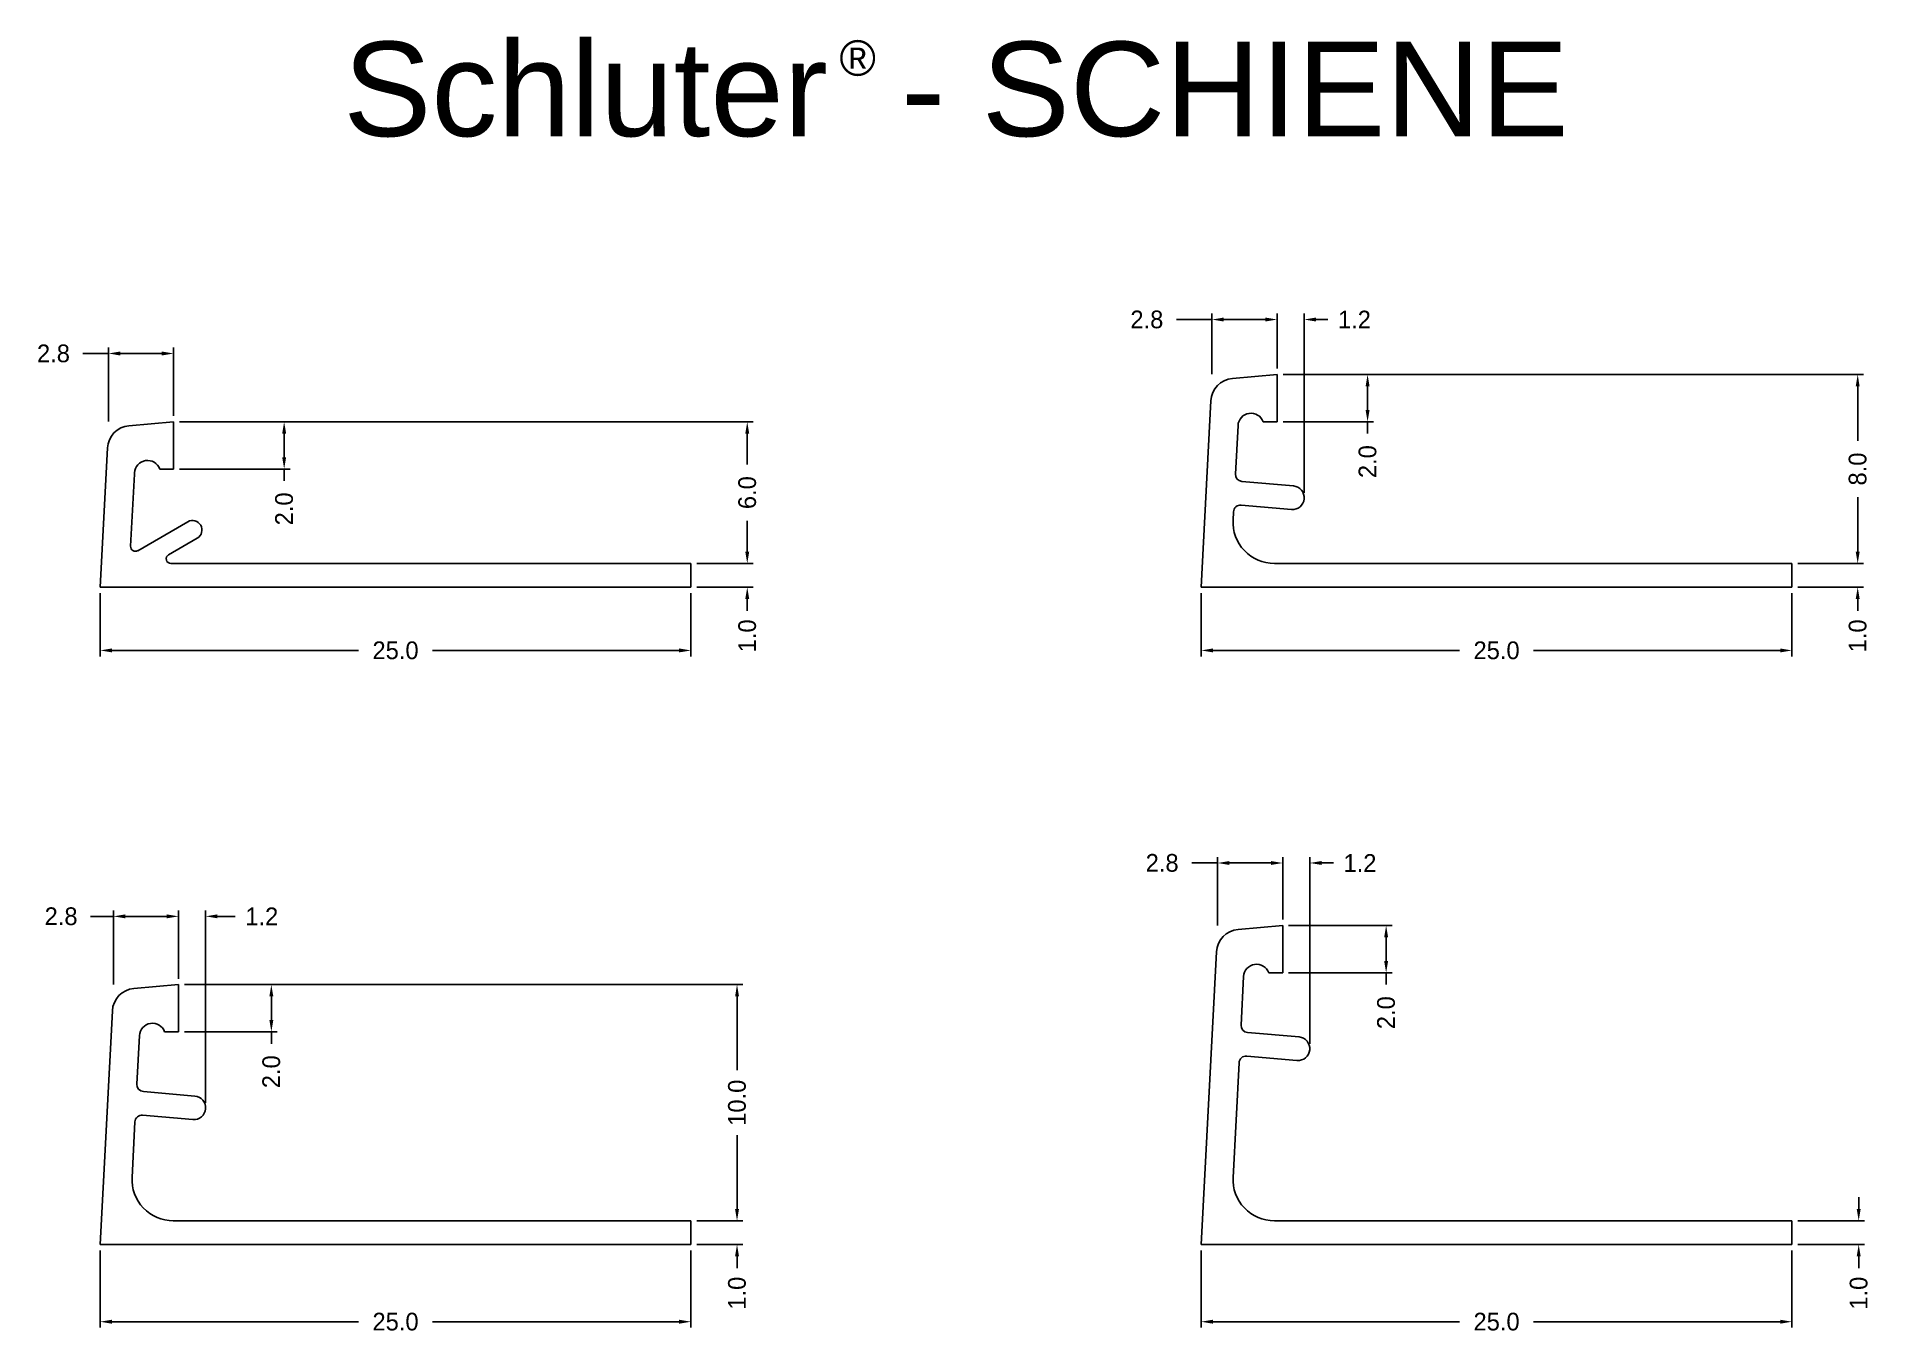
# Model space of a CAD drawing. Extents: x -2.7 to 74.9, y -3.8 to 51.1.
import ezdxf

# ---------------------------------------------------------------- set-up
doc = ezdxf.new("R2010")
doc.units = 0
doc.header["$MEASUREMENT"] = 0
doc.layers.get('0').update_dxf_attribs({"linetype": 'CONTINUOUS'})
for name, color, linetype in [('DETAIL', 7, 'CONTINUOUS'), ('SCHLÜTER_SCHIENE-100', 7, 'CONTINUOUS'), ('SCHLÜTER_SCHIENE-125', 7, 'CONTINUOUS'), ('SCHLÜTER_SCHIENE-60', 7, 'CONTINUOUS'), ('SCHLÜTER_SCHIENE-80', 7, 'CONTINUOUS'), ('TEXT', 7, 'CONTINUOUS')]:
    doc.layers.add(name, color=color, linetype=linetype)
doc.layers.get('0').off()
doc.styles.add('STYLE1', font='ARIAL.TTF')
doc.dimstyles.get("Standard").update_dxf_attribs({"dimtxt": 0.18, "dimasz": 0.18, "dimexe": 0.18, "dimexo": 0.0625, "dimgap": 0.09, "dimtad": 0, "dimtih": 1, "dimtoh": 1, "dimdec": 4, "dimzin": 0, "dimdsep": 46, "dimtxsty": 'Standard', "dimcen": 0.09, "dimadec": 0, "dimazin": 0, "dimtfac": 1, "dimtdec": 4, "dimtofl": 0, "dimtmove": 0, "dimatfit": 0, "dimfxl": 0, "dimtolj": 1, "dimtzin": 0, "dimarcsym": 0})

# ---------------------------------------------------------------- blocks, each defined once
blk = doc.blocks.new('*D0')
at = {"layer": 'DETAIL', "color": 0, "linetype": 'Continuous', "lineweight": -2}
for p, q in [((3.36, 34.826), (27.632, 34.826)), ((27.382, 34.326), (27.382, 33.014)), ((27.382, 29.326), (27.382, 30.639)), ((25.25, 28.826), (27.632, 28.826))]:
    blk.add_line(p, q, dxfattribs=at)
at = {"layer": 'DETAIL', "color": 0, "linetype": 'Continuous'}
for points in [[(27.299, 34.326), (27.465, 34.326), (27.382, 34.826)], [(27.299, 29.326), (27.465, 29.326), (27.382, 28.826)]]:
    blk.add_solid(points, dxfattribs=at)
at = {"layer": 'DETAIL', "color": 7, "linetype": 'Continuous', "insert": (27.382, 31.826), "char_height": 0.75, "attachment_point": 5, "rotation": 90}
blk.add_mtext('\\A1;6.0', dxfattribs=at)
blk = doc.blocks.new('*D1')
at = {"layer": 'DETAIL', "color": 0, "linetype": 'Continuous', "lineweight": -2}
for p, q in [((0, 27.576), (0, 24.897)), ((25, 27.576), (25, 24.897)), ((0.5, 25.147), (10.938, 25.147)), ((24.5, 25.147), (14.062, 25.147))]:
    blk.add_line(p, q, dxfattribs=at)
at = {"layer": 'DETAIL', "color": 0, "linetype": 'Continuous'}
for points in [[(0.5, 25.23), (0.5, 25.064), (0, 25.147)], [(24.5, 25.23), (24.5, 25.064), (25, 25.147)]]:
    blk.add_solid(points, dxfattribs=at)
at = {"layer": 'DETAIL', "color": 7, "linetype": 'Continuous', "insert": (12.5, 25.147), "char_height": 0.75, "attachment_point": 5}
blk.add_mtext('\\A1;25.0', dxfattribs=at)
blk = doc.blocks.new('*D2')
at = {"layer": 'DETAIL', "color": 0, "linetype": 'Continuous', "lineweight": -2}
for p, q in [((27.382, 29.326), (27.382, 29.826)), ((25.25, 28.826), (27.632, 28.826)), ((25.25, 27.826), (27.632, 27.826)), ((27.382, 27.326), (27.382, 26.826))]:
    blk.add_line(p, q, dxfattribs=at)
at = {"layer": 'DETAIL', "color": 0, "linetype": 'Continuous'}
for points in [[(27.299, 29.326), (27.465, 29.326), (27.382, 28.826)], [(27.299, 27.326), (27.465, 27.326), (27.382, 27.826)]]:
    blk.add_solid(points, dxfattribs=at)
at = {"layer": 'DETAIL', "color": 7, "linetype": 'Continuous', "insert": (27.382, 25.764), "char_height": 0.75, "attachment_point": 5, "rotation": 90}
blk.add_mtext('\\A1;1.0', dxfattribs=at)
blk = doc.blocks.new('*D3')
at = {"color": 0, "linetype": 'ByBlock'}
for p, q in [((2.61, 37.717), (2.11, 37.717)), ((3.11, 35.076), (3.11, 37.967)), ((4.307, 30.545), (4.307, 37.967)), ((4.807, 37.717), (5.307, 37.717))]:
    blk.add_line(p, q, dxfattribs=at)
for points in [[(2.61, 37.8), (2.61, 37.633), (3.11, 37.717)], [(4.807, 37.8), (4.807, 37.633), (4.307, 37.717)]]:
    blk.add_solid(points, dxfattribs=at)
at = {"color": 7, "linetype": 'ByBlock', "insert": (6.432, 37.717), "char_height": 0.75, "attachment_point": 5}
blk.add_mtext('\\A1;1.2', dxfattribs=at)
blk = doc.blocks.new('*D4')
at = {"layer": 'DETAIL', "color": 0, "linetype": 'Continuous', "lineweight": -2}
for p, q in [((3.36, 34.826), (8.037, 34.826)), ((7.787, 34.326), (7.787, 33.326)), ((3.36, 32.826), (8.037, 32.826)), ((7.787, 32.826), (7.787, 32.326))]:
    blk.add_line(p, q, dxfattribs=at)
at = {"layer": 'DETAIL', "color": 0, "linetype": 'Continuous'}
for points in [[(7.704, 34.326), (7.871, 34.326), (7.787, 34.826)], [(7.704, 33.326), (7.871, 33.326), (7.787, 32.826)]]:
    blk.add_solid(points, dxfattribs=at)
at = {"layer": 'DETAIL', "color": 7, "linetype": 'Continuous', "insert": (7.787, 31.139), "char_height": 0.75, "attachment_point": 5, "rotation": 90}
blk.add_mtext('\\A1;2.0', dxfattribs=at)
blk = doc.blocks.new('*D5')
at = {"layer": 'DETAIL', "color": 0, "linetype": 'Continuous', "lineweight": -2}
for p, q in [((46.586, 27.576), (46.586, 24.897)), ((71.586, 27.576), (71.586, 24.897)), ((47.086, 25.147), (57.523, 25.147)), ((71.086, 25.147), (60.648, 25.147))]:
    blk.add_line(p, q, dxfattribs=at)
at = {"layer": 'DETAIL', "color": 0, "linetype": 'Continuous'}
for points in [[(47.086, 25.23), (47.086, 25.064), (46.586, 25.147)], [(71.086, 25.23), (71.086, 25.064), (71.586, 25.147)]]:
    blk.add_solid(points, dxfattribs=at)
at = {"layer": 'DETAIL', "color": 7, "linetype": 'Continuous', "insert": (59.086, 25.147), "char_height": 0.75, "attachment_point": 5}
blk.add_mtext('\\A1;25.0', dxfattribs=at)
blk = doc.blocks.new('*D6')
at = {"layer": 'DETAIL', "color": 0, "linetype": 'Continuous', "lineweight": -2}
for p, q in [((50.051, 36.826), (74.615, 36.826)), ((74.365, 36.326), (74.365, 34.014)), ((74.365, 29.326), (74.365, 31.639)), ((71.836, 28.826), (74.615, 28.826))]:
    blk.add_line(p, q, dxfattribs=at)
at = {"layer": 'DETAIL', "color": 0, "linetype": 'Continuous'}
for points in [[(74.282, 36.326), (74.448, 36.326), (74.365, 36.826)], [(74.282, 29.326), (74.448, 29.326), (74.365, 28.826)]]:
    blk.add_solid(points, dxfattribs=at)
at = {"layer": 'DETAIL', "color": 7, "linetype": 'Continuous', "insert": (74.365, 32.826), "char_height": 0.75, "attachment_point": 5, "rotation": 90}
blk.add_mtext('\\A1;8.0', dxfattribs=at)
blk = doc.blocks.new('*D7')
at = {"layer": 'DETAIL', "color": 0, "linetype": 'Continuous', "lineweight": -2}
for p, q in [((74.365, 29.326), (74.365, 29.826)), ((71.836, 28.826), (74.615, 28.826)), ((71.836, 27.826), (74.615, 27.826)), ((74.365, 27.326), (74.365, 26.826))]:
    blk.add_line(p, q, dxfattribs=at)
at = {"layer": 'DETAIL', "color": 0, "linetype": 'Continuous'}
for points in [[(74.282, 29.326), (74.448, 29.326), (74.365, 28.826)], [(74.282, 27.326), (74.448, 27.326), (74.365, 27.826)]]:
    blk.add_solid(points, dxfattribs=at)
at = {"layer": 'DETAIL', "color": 7, "linetype": 'Continuous', "insert": (74.365, 25.764), "char_height": 0.75, "attachment_point": 5, "rotation": 90}
blk.add_mtext('\\A1;1.0', dxfattribs=at)
blk = doc.blocks.new('*D8')
at = {"layer": 'DETAIL', "color": 0, "linetype": 'Continuous', "lineweight": -2}
for p, q in [((50.051, 36.826), (53.878, 36.826)), ((53.628, 36.326), (53.628, 35.326)), ((50.051, 34.826), (53.878, 34.826)), ((53.628, 34.826), (53.628, 34.326))]:
    blk.add_line(p, q, dxfattribs=at)
at = {"layer": 'DETAIL', "color": 0, "linetype": 'Continuous'}
for points in [[(53.545, 36.326), (53.712, 36.326), (53.628, 36.826)], [(53.545, 35.326), (53.712, 35.326), (53.628, 34.826)]]:
    blk.add_solid(points, dxfattribs=at)
at = {"layer": 'DETAIL', "color": 7, "linetype": 'Continuous', "insert": (53.628, 33.139), "char_height": 0.75, "attachment_point": 5, "rotation": 90}
blk.add_mtext('\\A1;2.0', dxfattribs=at)
blk = doc.blocks.new('*D9')
at = {"layer": 'DETAIL', "color": 0, "linetype": 'Continuous', "lineweight": -2}
for p, q in [((49.301, 39.154), (48.801, 39.154)), ((49.801, 37.076), (49.801, 39.404)), ((50.946, 31.819), (50.946, 39.404)), ((51.446, 39.154), (51.946, 39.154))]:
    blk.add_line(p, q, dxfattribs=at)
at = {"layer": 'DETAIL', "color": 0, "linetype": 'Continuous'}
for points in [[(49.301, 39.238), (49.301, 39.071), (49.801, 39.154)], [(51.446, 39.238), (51.446, 39.071), (50.946, 39.154)]]:
    blk.add_solid(points, dxfattribs=at)
at = {"layer": 'DETAIL', "color": 7, "linetype": 'Continuous', "insert": (53.071, 39.154), "char_height": 0.75, "attachment_point": 5}
blk.add_mtext('\\A1;1.2', dxfattribs=at)
blk = doc.blocks.new('*D10')
at = {"layer": 'DETAIL', "color": 0, "linetype": 'Continuous', "lineweight": -2}
for p, q in [((0, -0.25), (0, -3.52)), ((25, -0.25), (25, -3.52)), ((0.5, -3.27), (10.938, -3.27)), ((24.5, -3.27), (14.062, -3.27))]:
    blk.add_line(p, q, dxfattribs=at)
at = {"layer": 'DETAIL', "color": 0, "linetype": 'Continuous'}
for points in [[(0.5, -3.186), (0.5, -3.353), (0, -3.27)], [(24.5, -3.186), (24.5, -3.353), (25, -3.27)]]:
    blk.add_solid(points, dxfattribs=at)
at = {"layer": 'DETAIL', "color": 7, "linetype": 'Continuous', "insert": (12.5, -3.27), "char_height": 0.75, "attachment_point": 5}
blk.add_mtext('\\A1;25.0', dxfattribs=at)
blk = doc.blocks.new('*D11')
at = {"layer": 'DETAIL', "color": 0, "linetype": 'Continuous', "lineweight": -2}
for p, q in [((26.949, 1.5), (26.949, 2)), ((25.25, 1), (27.199, 1)), ((25.25, 0), (27.199, 0)), ((26.949, -0.5), (26.949, -1))]:
    blk.add_line(p, q, dxfattribs=at)
at = {"layer": 'DETAIL', "color": 0, "linetype": 'Continuous'}
for points in [[(26.866, 1.5), (27.032, 1.5), (26.949, 1)], [(26.866, -0.5), (27.032, -0.5), (26.949, 0)]]:
    blk.add_solid(points, dxfattribs=at)
at = {"layer": 'DETAIL', "color": 7, "linetype": 'Continuous', "insert": (26.949, -2.062), "char_height": 0.75, "attachment_point": 5, "rotation": 90}
blk.add_mtext('\\A1;1.0', dxfattribs=at)
blk = doc.blocks.new('*D12')
at = {"layer": 'DETAIL', "color": 0, "linetype": 'Continuous', "lineweight": -2}
for p, q in [((3.57, 11), (27.199, 11)), ((26.949, 10.5), (26.949, 7.375)), ((26.949, 1.5), (26.949, 4.625)), ((25.25, 1), (27.199, 1))]:
    blk.add_line(p, q, dxfattribs=at)
at = {"layer": 'DETAIL', "color": 0, "linetype": 'Continuous'}
for points in [[(26.866, 10.5), (27.032, 10.5), (26.949, 11)], [(26.866, 1.5), (27.032, 1.5), (26.949, 1)]]:
    blk.add_solid(points, dxfattribs=at)
at = {"layer": 'DETAIL', "color": 7, "linetype": 'Continuous', "insert": (26.949, 6), "char_height": 0.75, "attachment_point": 5, "rotation": 90}
blk.add_mtext('\\A1;10.0', dxfattribs=at)
blk = doc.blocks.new('*D13')
at = {"layer": 'DETAIL', "color": 0, "linetype": 'Continuous', "lineweight": -2}
for p, q in [((3.57, 11), (7.495, 11)), ((7.245, 10.5), (7.245, 9.5)), ((3.57, 9), (7.495, 9)), ((7.245, 9), (7.245, 8.5))]:
    blk.add_line(p, q, dxfattribs=at)
at = {"layer": 'DETAIL', "color": 0, "linetype": 'Continuous'}
for points in [[(7.162, 10.5), (7.329, 10.5), (7.245, 11)], [(7.162, 9.5), (7.329, 9.5), (7.245, 9)]]:
    blk.add_solid(points, dxfattribs=at)
at = {"layer": 'DETAIL', "color": 7, "linetype": 'Continuous', "insert": (7.245, 7.312), "char_height": 0.75, "attachment_point": 5, "rotation": 90}
blk.add_mtext('\\A1;2.0', dxfattribs=at)
blk = doc.blocks.new('*D14')
at = {"layer": 'DETAIL', "color": 0, "linetype": 'Continuous', "lineweight": -2}
for p, q in [((3.32, 11.25), (3.32, 14.14)), ((4.465, 5.992), (4.465, 14.14)), ((2.82, 13.89), (2.32, 13.89)), ((4.965, 13.89), (5.715, 13.89))]:
    blk.add_line(p, q, dxfattribs=at)
at = {"layer": 'DETAIL', "color": 0, "linetype": 'Continuous'}
for points in [[(2.82, 13.973), (2.82, 13.807), (3.32, 13.89)], [(4.965, 13.973), (4.965, 13.807), (4.465, 13.89)]]:
    blk.add_solid(points, dxfattribs=at)
at = {"layer": 'DETAIL', "color": 7, "linetype": 'Continuous', "insert": (6.84, 13.89), "char_height": 0.75, "attachment_point": 5}
blk.add_mtext('\\A1;1.2', dxfattribs=at)
blk = doc.blocks.new('*D15')
at = {"layer": 'DETAIL', "color": 0, "linetype": 'Continuous', "lineweight": -2}
for p, q in [((46.586, -0.25), (46.586, -3.52)), ((71.586, -0.25), (71.586, -3.52)), ((47.086, -3.27), (57.523, -3.27)), ((71.086, -3.27), (60.648, -3.27))]:
    blk.add_line(p, q, dxfattribs=at)
at = {"layer": 'DETAIL', "color": 0, "linetype": 'Continuous'}
for points in [[(47.086, -3.186), (47.086, -3.353), (46.586, -3.27)], [(71.086, -3.186), (71.086, -3.353), (71.586, -3.27)]]:
    blk.add_solid(points, dxfattribs=at)
at = {"layer": 'DETAIL', "color": 7, "linetype": 'Continuous', "insert": (59.086, -3.27), "char_height": 0.75, "attachment_point": 5}
blk.add_mtext('\\A1;25.0', dxfattribs=at)
blk = doc.blocks.new('*D16')
at = {"color": 0, "linetype": 'ByBlock'}
for p, q in [((50.287, 13.5), (74.658, 13.5)), ((74.408, 13), (74.408, 8.75)), ((74.408, 1.5), (74.408, 5.75)), ((71.836, 1), (74.658, 1))]:
    blk.add_line(p, q, dxfattribs=at)
for points in [[(74.325, 13), (74.491, 13), (74.408, 13.5)], [(74.325, 1.5), (74.491, 1.5), (74.408, 1)]]:
    blk.add_solid(points, dxfattribs=at)
at = {"color": 7, "linetype": 'ByBlock', "insert": (74.408, 7.25), "char_height": 0.75, "attachment_point": 5, "rotation": 90}
blk.add_mtext('\\A1;12.5', dxfattribs=at)
blk = doc.blocks.new('*D17')
at = {"layer": 'DETAIL', "color": 0, "linetype": 'Continuous', "lineweight": -2}
for p, q in [((50.287, 13.5), (54.663, 13.5)), ((54.413, 13), (54.413, 12)), ((50.287, 11.5), (54.663, 11.5)), ((54.413, 11.5), (54.413, 11))]:
    blk.add_line(p, q, dxfattribs=at)
at = {"layer": 'DETAIL', "color": 0, "linetype": 'Continuous'}
for points in [[(54.33, 13), (54.497, 13), (54.413, 13.5)], [(54.33, 12), (54.497, 12), (54.413, 11.5)]]:
    blk.add_solid(points, dxfattribs=at)
at = {"layer": 'DETAIL', "color": 7, "linetype": 'Continuous', "insert": (54.413, 9.812), "char_height": 0.75, "attachment_point": 5, "rotation": 90}
blk.add_mtext('\\A1;2.0', dxfattribs=at)
blk = doc.blocks.new('*D18')
at = {"layer": 'DETAIL', "color": 0, "linetype": 'Continuous', "lineweight": -2}
for p, q in [((50.037, 13.75), (50.037, 16.399)), ((51.182, 8.492), (51.182, 16.399)), ((49.537, 16.149), (49.037, 16.149)), ((51.682, 16.149), (52.182, 16.149))]:
    blk.add_line(p, q, dxfattribs=at)
at = {"layer": 'DETAIL', "color": 0, "linetype": 'Continuous'}
for points in [[(49.537, 16.232), (49.537, 16.066), (50.037, 16.149)], [(51.682, 16.232), (51.682, 16.066), (51.182, 16.149)]]:
    blk.add_solid(points, dxfattribs=at)
at = {"layer": 'DETAIL', "color": 7, "linetype": 'Continuous', "insert": (53.307, 16.149), "char_height": 0.75, "attachment_point": 5}
blk.add_mtext('\\A1;1.2', dxfattribs=at)
blk = doc.blocks.new('*D19')
at = {"layer": 'DETAIL', "color": 0, "linetype": 'Continuous', "lineweight": -2}
for p, q in [((74.408, 1.5), (74.408, 2)), ((71.836, 1), (74.658, 1)), ((71.836, 0), (74.658, 0)), ((74.408, -0.5), (74.408, -1))]:
    blk.add_line(p, q, dxfattribs=at)
at = {"layer": 'DETAIL', "color": 0, "linetype": 'Continuous'}
for points in [[(74.325, 1.5), (74.491, 1.5), (74.408, 1)], [(74.325, -0.5), (74.491, -0.5), (74.408, 0)]]:
    blk.add_solid(points, dxfattribs=at)
at = {"layer": 'DETAIL', "color": 7, "linetype": 'Continuous', "insert": (74.408, -2.062), "char_height": 0.75, "attachment_point": 5, "rotation": 90}
blk.add_mtext('\\A1;1.0', dxfattribs=at)
blk = doc.blocks.new('*D20')
at = {"layer": 'DETAIL', "color": 0, "linetype": 'Continuous', "lineweight": -2}
for p, q in [((0.354, 37.717), (-0.724, 37.717)), ((0.354, 34.835), (0.354, 37.967)), ((2.61, 37.717), (0.854, 37.717)), ((3.11, 35.076), (3.11, 37.967))]:
    blk.add_line(p, q, dxfattribs=at)
at = {"layer": 'DETAIL', "color": 0, "linetype": 'Continuous'}
for points in [[(0.854, 37.8), (0.854, 37.633), (0.354, 37.717)], [(2.61, 37.8), (2.61, 37.633), (3.11, 37.717)]]:
    blk.add_solid(points, dxfattribs=at)
at = {"layer": 'DETAIL', "color": 7, "linetype": 'Continuous', "insert": (-1.974, 37.717), "char_height": 0.75, "attachment_point": 5}
blk.add_mtext('\\A1;2.8', dxfattribs=at)
blk = doc.blocks.new('*D21')
at = {"layer": 'DETAIL', "color": 0, "linetype": 'Continuous', "lineweight": -2}
for p, q in [((47.045, 39.154), (45.539, 39.154)), ((47.045, 36.835), (47.045, 39.404)), ((49.301, 39.154), (47.545, 39.154)), ((49.801, 37.076), (49.801, 39.404))]:
    blk.add_line(p, q, dxfattribs=at)
at = {"layer": 'DETAIL', "color": 0, "linetype": 'Continuous'}
for points in [[(47.545, 39.238), (47.545, 39.071), (47.045, 39.154)], [(49.301, 39.238), (49.301, 39.071), (49.801, 39.154)]]:
    blk.add_solid(points, dxfattribs=at)
at = {"layer": 'DETAIL', "color": 7, "linetype": 'Continuous', "insert": (44.289, 39.154), "char_height": 0.75, "attachment_point": 5}
blk.add_mtext('\\A1;2.8', dxfattribs=at)
blk = doc.blocks.new('*D22')
at = {"layer": 'DETAIL', "color": 0, "linetype": 'Continuous', "lineweight": -2}
for p, q in [((0.564, 11.009), (0.564, 14.14)), ((3.32, 11.25), (3.32, 14.14)), ((0.564, 13.89), (-0.401, 13.89)), ((2.82, 13.89), (1.064, 13.89))]:
    blk.add_line(p, q, dxfattribs=at)
at = {"layer": 'DETAIL', "color": 0, "linetype": 'Continuous'}
for points in [[(1.064, 13.973), (1.064, 13.807), (0.564, 13.89)], [(2.82, 13.973), (2.82, 13.807), (3.32, 13.89)]]:
    blk.add_solid(points, dxfattribs=at)
at = {"layer": 'DETAIL', "color": 7, "linetype": 'Continuous', "insert": (-1.651, 13.89), "char_height": 0.75, "attachment_point": 5}
blk.add_mtext('\\A1;2.8', dxfattribs=at)
blk = doc.blocks.new('*D23')
at = {"layer": 'DETAIL', "color": 0, "linetype": 'Continuous', "lineweight": -2}
for p, q in [((47.281, 13.509), (47.281, 16.399)), ((50.037, 13.75), (50.037, 16.399)), ((47.281, 16.149), (46.186, 16.149)), ((49.537, 16.149), (47.781, 16.149))]:
    blk.add_line(p, q, dxfattribs=at)
at = {"layer": 'DETAIL', "color": 0, "linetype": 'Continuous'}
for points in [[(47.781, 16.232), (47.781, 16.066), (47.281, 16.149)], [(49.537, 16.232), (49.537, 16.066), (50.037, 16.149)]]:
    blk.add_solid(points, dxfattribs=at)
at = {"layer": 'DETAIL', "color": 7, "linetype": 'Continuous', "insert": (44.936, 16.149), "char_height": 0.75, "attachment_point": 5}
blk.add_mtext('\\A1;2.8', dxfattribs=at)

msp = doc.modelspace()

# ---------------------------------------------------------------- linework, layer by layer
at = {"layer": 'SCHLÜTER_SCHIENE-100', "color": 7, "linetype": 'Continuous'}
for p, q in [((1.43, 10.835), (3.32, 11)), ((3.32, 9), (3.32, 11)), ((0, 0), (0.518, 9.891)), ((1.557, 6.789), (1.665, 8.842)), ((3.32, 9), (2.731, 9)), ((4.011, 6.284), (1.831, 6.475)), ((3.923, 5.288), (1.799, 5.474)), ((1.351, 2.842), (1.474, 5.191)), ((25, 1), (3.098, 1)), ((25, 0), (25, 1)), ((0, 0), (25, 0))]:
    msp.add_line(p, q, dxfattribs=at)
for centre, radius, start, end in [((1.517, 9.838), 1, 95, 177), ((2.214, 8.813), 0.55, 19.88857, 177), ((1.857, 6.774), 0.3, 177, 265), ((3.967, 5.786), 0.5, 355, 445), ((1.773, 5.175), 0.3, 85, 177), ((3.967, 5.786), 0.5, 265, 355), ((3.098, 2.75), 1.75, 177, 270)]:
    msp.add_arc(centre, radius, start, end, dxfattribs=at)
at = {"layer": 'SCHLÜTER_SCHIENE-125', "color": 7, "linetype": 'Continuous'}
for p, q in [((48.147, 13.335), (50.037, 13.5)), ((50.037, 11.5), (50.037, 13.5)), ((46.586, 0), (47.235, 12.391)), ((48.274, 9.289), (48.382, 11.342)), ((50.037, 11.5), (49.448, 11.5)), ((50.727, 8.784), (48.548, 8.975)), ((50.64, 7.788), (48.516, 7.974)), ((47.936, 2.842), (48.19, 7.69)), ((71.586, 1), (49.684, 1)), ((71.586, 0), (71.586, 1)), ((46.586, 0), (71.586, 0))]:
    msp.add_line(p, q, dxfattribs=at)
for centre, radius, start, end in [((48.234, 12.338), 1, 95, 177), ((48.931, 11.313), 0.55, 19.88857, 177), ((48.574, 9.274), 0.3, 177, 265), ((50.684, 8.286), 0.5, 355, 445), ((48.49, 7.675), 0.3, 85, 177), ((50.684, 8.286), 0.5, 265, 355), ((49.684, 2.75), 1.75, 177, 270)]:
    msp.add_arc(centre, radius, start, end, dxfattribs=at)
at = {"layer": 'SCHLÜTER_SCHIENE-60', "color": 7, "linetype": 'Continuous'}
for p, q in [((1.22, 34.661), (3.11, 34.826)), ((3.11, 32.826), (3.11, 34.826)), ((0, 27.826), (0.309, 33.717)), ((1.292, 29.554), (1.453, 32.615)), ((1.453, 32.615), (1.455, 32.668)), ((3.11, 32.826), (2.522, 32.826)), ((1.592, 29.37), (3.71, 30.593)), ((2.896, 29.199), (4.11, 29.901)), ((25, 28.826), (2.996, 28.826)), ((25, 27.826), (25, 28.826)), ((0, 27.826), (25, 27.826))]:
    msp.add_line(p, q, dxfattribs=at)
for centre, radius, start, end in [((1.307, 33.665), 1, 95, 177), ((2.005, 32.639), 0.55, 19.88857, 177), ((3.91, 30.247), 0.4, 30, 120), ((3.91, 30.247), 0.4, 300, 390), ((1.492, 29.544), 0.2, 177, 300), ((2.996, 29.026), 0.2, 120, 270)]:
    msp.add_arc(centre, radius, start, end, dxfattribs=at)
at = {"layer": 'SCHLÜTER_SCHIENE-80', "color": 7, "linetype": 'Continuous'}
for p, q in [((47.911, 36.661), (49.801, 36.826)), ((49.801, 34.826), (49.801, 36.826)), ((46.586, 27.826), (46.999, 35.717)), ((48.038, 32.615), (48.146, 34.668)), ((49.801, 34.826), (49.212, 34.826)), ((50.491, 32.11), (48.312, 32.301)), ((50.404, 31.114), (48.28, 31.3)), ((47.936, 30.668), (47.955, 31.017)), ((71.586, 28.826), (49.684, 28.826)), ((71.586, 27.826), (71.586, 28.826)), ((46.586, 27.826), (71.586, 27.826))]:
    msp.add_line(p, q, dxfattribs=at)
for centre, radius, start, end in [((47.998, 35.665), 1, 95, 177), ((48.695, 34.639), 0.55, 19.88857, 177), ((48.338, 32.6), 0.3, 177, 265), ((50.448, 31.612), 0.5, 355, 445), ((48.254, 31.001), 0.3, 85, 177), ((50.448, 31.612), 0.5, 265, 355), ((49.684, 30.576), 1.75, 177, 270)]:
    msp.add_arc(centre, radius, start, end, dxfattribs=at)

# ---------------------------------------------------------------- texts
at = {"layer": 'TEXT', "color": 7, "linetype": 'Continuous', "style": 'STYLE1'}
for s, height, p in [('Schluter  - SCHIENE', 4, (10.29, 46.916)), ('®', 1.5, (31.282, 49.473))]:
    msp.add_text(s, height=height, dxfattribs=at).set_placement(p)

# ---------------------------------------------------------------- dimensions: what is measured, and where the dimension line sits
at = {"layer": 'DETAIL', "color": 7, "linetype": 'Continuous'}
for base, p1, p2, text, override, picture, middle in [((47.045, 39.154), (49.801, 36.826), (47.045, 36.585), '2.8', {"dimtxt": 0.75, "dimasz": 0.5, "dimexe": 0.25, "dimexo": 0.25, "dimgap": 0.5, "dimtad": 0, "dimjust": 0, "dimtih": 0, "dimtoh": 0, "dimdec": 2, "dimzin": 8, "dimtxsty": 'Standard', "dimclrt": 7, "dimatfit": 3}, '*D21', (44.289, 39.154)), ((0.354, 37.717), (3.11, 34.826), (0.354, 34.585), '2.8', {"dimtxt": 0.75, "dimasz": 0.5, "dimexe": 0.25, "dimexo": 0.25, "dimgap": 0.5, "dimtih": 0, "dimtoh": 0, "dimdec": 2, "dimzin": 8, "dimclrt": 7, "dimatfit": 3}, '*D20', (-1.974, 37.717)), ((47.281, 16.149), (50.037, 13.5), (47.281, 13.259), '2.8', {"dimtxt": 0.75, "dimasz": 0.5, "dimexe": 0.25, "dimexo": 0.25, "dimgap": 0.5, "dimtih": 0, "dimtoh": 0, "dimdec": 2, "dimzin": 8, "dimclrt": 7, "dimatfit": 3}, '*D23', (44.936, 16.149)), ((0.564, 13.89), (3.32, 11), (0.564, 10.759), '2.8', {"dimtxt": 0.75, "dimasz": 0.5, "dimexe": 0.25, "dimexo": 0.25, "dimgap": 0.5, "dimtih": 0, "dimtoh": 0, "dimdec": 2, "dimzin": 8, "dimclrt": 7, "dimatfit": 3}, '*D22', (-1.651, 13.89)), ((4.465, 13.89), (3.32, 11), (4.465, 5.742), '1.2', {"dimtxt": 0.75, "dimasz": 0.5, "dimexe": 0.25, "dimexo": 0.25, "dimgap": 0.5, "dimtih": 0, "dimtoh": 0, "dimdec": 2, "dimzin": 8, "dimclrt": 7, "dimatfit": 3}, '*D14', (6.84, 13.89))]:
    dim = msp.add_linear_dim(base=base, p1=p1, p2=p2, text=text, dimstyle='Standard', override=override, dxfattribs=at)
    dim.commit()
    dim.dimension.update_dxf_attribs({"geometry": picture, "text_midpoint": middle, "dimtype": 160})
for base, p1, p2, text, picture, middle in [((50.946, 39.154), (49.801, 36.826), (50.946, 31.569), '1.2', '*D9', (53.071, 39.154)), ((25, 25.147), (0, 27.826), (25, 27.826), '25.0', '*D1', (12.5, 25.147)), ((71.586, 25.147), (46.586, 27.826), (71.586, 27.826), '25.0', '*D5', (59.086, 25.147)), ((51.182, 16.149), (50.037, 13.5), (51.182, 8.242), '1.2', '*D18', (53.307, 16.149)), ((25, -3.27), (0, 0), (25, 0), '25.0', '*D10', (12.5, -3.27)), ((71.586, -3.27), (46.586, 0), (71.586, 0), '25.0', '*D15', (59.086, -3.27))]:
    dim = msp.add_linear_dim(base=base, p1=p1, p2=p2, text=text, dimstyle='Standard', override={"dimtxt": 0.75, "dimasz": 0.5, "dimexe": 0.25, "dimexo": 0.25, "dimgap": 0.5, "dimtih": 0, "dimtoh": 0, "dimdec": 2, "dimzin": 8, "dimclrt": 7, "dimatfit": 3}, dxfattribs=at)
    dim.commit()
    dim.dimension.update_dxf_attribs({"geometry": picture, "text_midpoint": middle})
dim = msp.add_linear_dim(base=(3.11, 37.717), p1=(4.307, 30.295), p2=(3.11, 34.826), dimstyle='Standard', override={"dimtxt": 0.75, "dimasz": 0.5, "dimexe": 0.25, "dimexo": 0.25, "dimgap": 0.5, "dimtih": 0, "dimtoh": 0, "dimdec": 2, "dimzin": 8, "dimclrt": 7, "dimatfit": 3}, dxfattribs=at)
dim.commit()
dim.dimension.update_dxf_attribs({"geometry": '*D3', "text_midpoint": (6.432, 37.717), "dimtype": 160})
for base, p1, p2, text, picture, middle in [((74.365, 36.826), (71.586, 28.826), (49.801, 36.826), '8.0', '*D6', (74.365, 32.826)), ((27.382, 34.826), (25, 28.826), (3.11, 34.826), '6.0', '*D0', (27.382, 31.826)), ((27.382, 27.826), (25, 28.826), (25, 27.826), '1.0', '*D2', (27.382, 25.764)), ((74.365, 27.826), (71.586, 28.826), (71.586, 27.826), '1.0', '*D7', (74.365, 25.764)), ((26.949, 11), (25, 1), (3.32, 11), '10.0', '*D12', (26.949, 6)), ((26.949, 0), (25, 1), (25, 0), '1.0', '*D11', (26.949, -2.062)), ((74.408, 0), (71.586, 1), (71.586, 0), '1.0', '*D19', (74.408, -2.062))]:
    dim = msp.add_linear_dim(base=base, p1=p1, p2=p2, angle=90, text=text, dimstyle='Standard', override={"dimtxt": 0.75, "dimasz": 0.5, "dimexe": 0.25, "dimexo": 0.25, "dimgap": 0.5, "dimtih": 0, "dimtoh": 0, "dimdec": 2, "dimzin": 8, "dimclrt": 7, "dimatfit": 3}, dxfattribs=at)
    dim.commit()
    dim.dimension.update_dxf_attribs({"geometry": picture, "text_midpoint": middle})
for base, p1, p2, picture, middle in [((53.628, 34.826), (49.801, 36.826), (49.801, 34.826), '*D8', (53.628, 33.139)), ((7.787, 34.826), (3.11, 32.826), (3.11, 34.826), '*D4', (7.787, 31.139)), ((54.413, 13.5), (50.037, 11.5), (50.037, 13.5), '*D17', (54.413, 9.812)), ((7.245, 11), (3.32, 9), (3.32, 11), '*D13', (7.245, 7.312))]:
    dim = msp.add_linear_dim(base=base, p1=p1, p2=p2, angle=90, text='2.0', dimstyle='Standard', override={"dimtxt": 0.75, "dimasz": 0.5, "dimexe": 0.25, "dimexo": 0.25, "dimgap": 0.5, "dimtih": 0, "dimtoh": 0, "dimdec": 2, "dimzin": 8, "dimclrt": 7, "dimatfit": 3}, dxfattribs=at)
    dim.commit()
    dim.dimension.update_dxf_attribs({"geometry": picture, "text_midpoint": middle, "dimtype": 160})
dim = msp.add_linear_dim(base=(74.408, 13.5), p1=(71.586, 1), p2=(50.037, 13.5), angle=90, dimstyle='Standard', override={"dimtxt": 0.75, "dimasz": 0.5, "dimexe": 0.25, "dimexo": 0.25, "dimgap": 0.5, "dimtih": 0, "dimtoh": 0, "dimdec": 2, "dimzin": 8, "dimclrt": 7, "dimatfit": 3}, dxfattribs=at)
dim.commit()
dim.dimension.update_dxf_attribs({"geometry": '*D16', "text_midpoint": (74.408, 7.25)})

doc.saveas('drawing.dxf')
